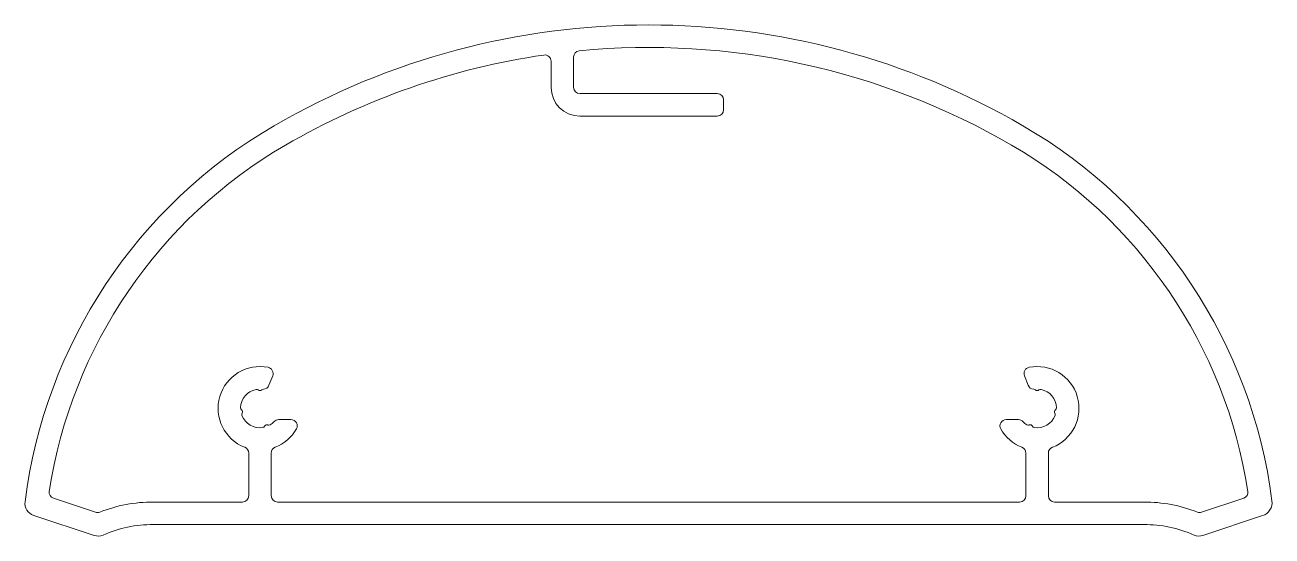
# Model space of a CAD drawing. Header units: millimetres. Extents: x 135.8 to 235.7, y 130.2 to 171.2.
import ezdxf

# ---------------------------------------------------------------- set-up
doc = ezdxf.new("R2010")
doc.units = ezdxf.units.MM

msp = doc.modelspace()

# ---------------------------------------------------------------- linework, layer by layer
at = {"color": 7, "linetype": 'Continuous', "lineweight": 15}
for p, q in [((177.947, 168.265), (177.947, 166.166)), ((179.747, 166.166), (179.747, 168.604)), ((191.247, 165.666), (180.247, 165.666)), ((191.747, 164.366), (191.747, 165.166)), ((180.247, 163.866), (191.247, 163.866)), ((155.367, 142.321), (155.663, 143.083)), ((215.831, 143.083), (216.127, 142.321)), ((157.128, 139.568), (156.144, 139.568)), ((215.351, 139.568), (214.366, 139.568)), ((153.746, 136.882), (153.746, 133.468)), ((155.546, 133.468), (155.546, 136.882)), ((215.948, 136.882), (215.948, 133.468)), ((217.748, 133.468), (217.748, 136.882)), ((138.113, 133.269), (141.48, 132.153)), ((146.106, 132.968), (153.246, 132.968)), ((156.046, 132.968), (215.448, 132.968)), ((218.248, 132.968), (225.388, 132.968)), ((230.014, 132.153), (233.381, 133.269)), ((136.537, 131.896), (141.372, 130.293)), ((230.122, 130.293), (234.896, 131.876)), ((146.106, 131.168), (225.388, 131.168))]:
    msp.add_line(p, q, dxfattribs=at)
for centre, radius, start, end in [((185.747, 111.508), 59.66, 59.85019, 120.14981), ((185.747, 111.508), 57.86, 98.3199, 120.14981), ((177.447, 168.265), 0.5, 0, 98.3199), ((180.247, 168.604), 0.5, 95.50228, 180), ((185.747, 111.508), 57.86, 59.85019, 95.50228), ((180.247, 166.166), 2.3, 180, 270), ((180.247, 166.166), 0.5, 180, 270), ((191.247, 165.166), 0.5, 0, 90), ((191.247, 164.366), 0.5, 270, 0), ((176.224, 127.903), 40.7, 120.14981, 172.81295), ((195.27, 127.903), 40.7, 7.2794, 59.85019), ((176.224, 127.903), 38.9, 120.14981, 171.25133), ((195.27, 127.903), 38.9, 8.74867, 59.85019), ((154.646, 140.468), 3.35, 78.85255, 248.67631), ((155.197, 143.265), 0.5, 338.74837, 78.85255), ((216.297, 143.265), 0.5, 101.14745, 201.25163), ((216.848, 140.468), 3.35, 291.32369, 101.14745), ((154.646, 140.468), 1.55, 101.65037, 178.34963), ((154.373, 141.791), 0.2, 47.60267, 101.65037), ((154.643, 142.086), 0.2, 227.60267, 314.96751), ((154.926, 141.803), 0.2, 92.0597, 134.96751), ((154.901, 142.502), 0.5, 272.0597, 338.74837), ((216.593, 142.502), 0.5, 201.25163, 267.9403), ((216.568, 141.803), 0.2, 45.03249, 87.9403), ((216.851, 142.086), 0.2, 225.03249, 312.39733), ((217.121, 141.791), 0.2, 78.34963, 132.39733), ((216.848, 140.468), 1.55, 1.65037, 78.34963), ((153.297, 140.507), 0.2, 178.34963, 232.96441), ((153.056, 140.188), 0.2, 327.03559, 52.96441), ((153.391, 139.97), 0.2, 147.03559, 201.65037), ((154.646, 140.468), 1.55, 201.65037, 278.34963), ((216.848, 140.468), 1.55, 261.65037, 338.34963), ((218.438, 140.188), 0.2, 127.03559, 212.96441), ((218.103, 139.97), 0.2, 338.34963, 32.96441), ((218.197, 140.507), 0.2, 307.03559, 1.65037), ((154.842, 139.133), 0.2, 278.34963, 332.96441), ((155.198, 138.951), 0.2, 67.03559, 152.96441), ((155.354, 139.319), 0.2, 247.03559, 301.65037), ((154.646, 140.468), 1.55, 301.65037, 316.92722), ((156.144, 139.068), 0.5, 90, 136.92722), ((154.646, 140.468), 3.35, 291.32369, 330.57867), ((157.128, 139.068), 0.5, 330.57867, 90), ((214.366, 139.068), 0.5, 90, 209.42133), ((216.848, 140.468), 3.35, 209.42133, 248.67631), ((215.351, 139.068), 0.5, 43.07278, 90), ((216.848, 140.468), 1.55, 223.07278, 238.34963), ((216.14, 139.319), 0.2, 238.34963, 292.96441), ((216.296, 138.951), 0.2, 27.03559, 112.96441), ((216.652, 139.133), 0.2, 207.03559, 261.65037), ((153.246, 136.882), 0.5, 0, 68.67631), ((156.046, 136.882), 0.5, 111.32369, 180), ((215.448, 136.882), 0.5, 0, 68.67631), ((218.248, 136.882), 0.5, 111.32369, 180), ((138.271, 133.744), 0.5, 171.25133, 251.65714), ((233.223, 133.744), 0.5, 288.34286, 8.74867), ((136.859, 132.867), 1.024, 172.81295, 251.65714), ((146.106, 121.168), 11.8, 90, 111.30357), ((153.246, 133.468), 0.5, 270, 0), ((156.046, 133.468), 0.5, 180, 270), ((215.448, 133.468), 0.5, 270, 0), ((218.248, 133.468), 0.5, 180, 270), ((225.388, 121.168), 11.8, 68.69643, 90), ((234.55, 132.921), 1.101, 288.34286, 7.2794), ((141.637, 132.628), 0.5, 251.65714, 291.30357), ((229.857, 132.628), 0.5, 248.69643, 288.34286), ((146.106, 121.168), 10, 90, 113.68544), ((225.388, 121.168), 10, 66.31456, 90), ((141.687, 131.242), 1, 251.65714, 293.68544), ((229.807, 131.242), 1, 246.31456, 288.34286)]:
    msp.add_arc(centre, radius, start, end, dxfattribs=at)

doc.saveas('drawing.dxf')
